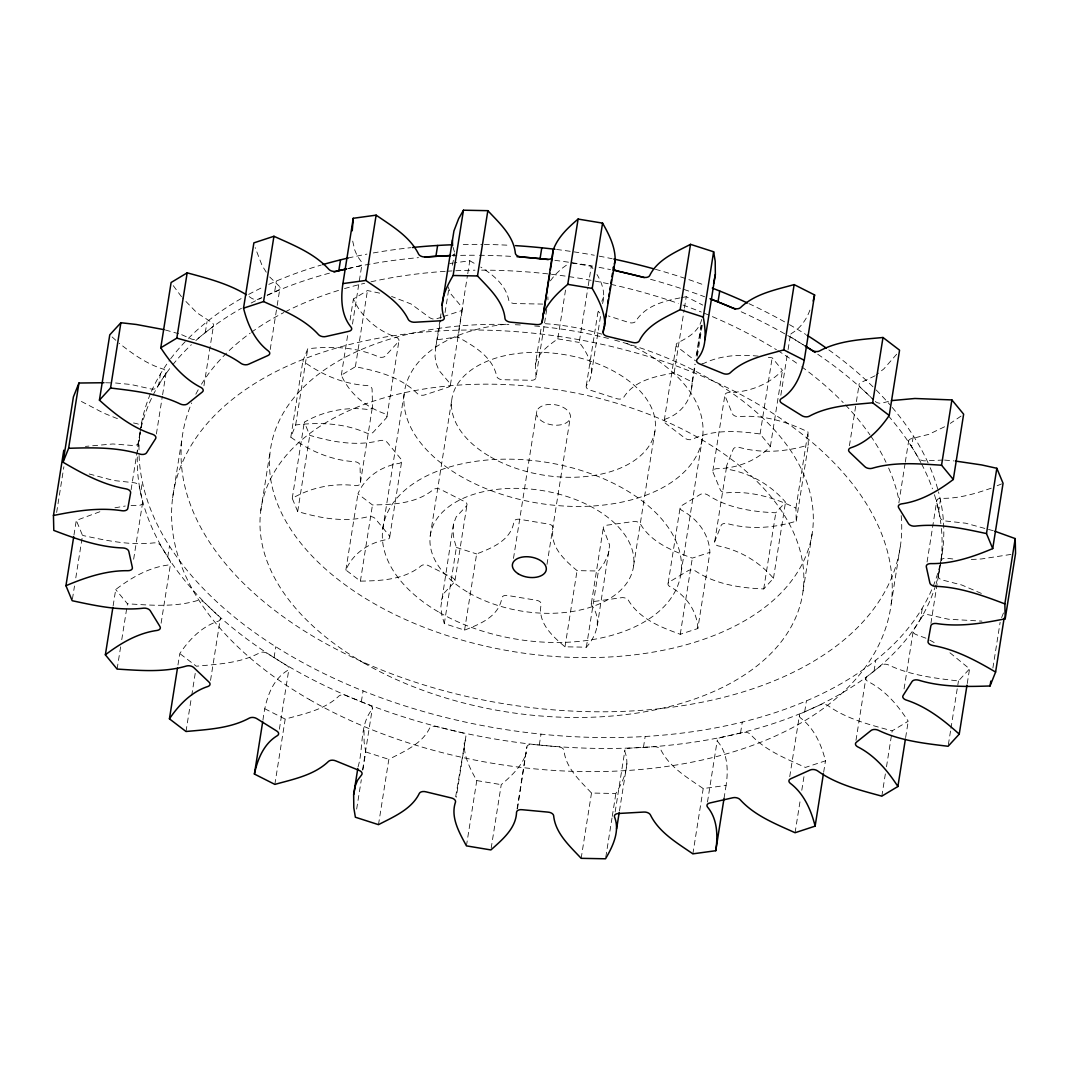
<?xml version="1.0" encoding="UTF-8"?>
<svg xmlns="http://www.w3.org/2000/svg" width="1069" height="1069" viewBox="0 0 1069 1069"><rect width="100%" height="100%" fill="white"/><g stroke="black" fill="none" stroke-linecap="round" stroke-linejoin="round"><path stroke-width="0.75" stroke-dasharray="5 3.75" d="M379.655 293.147L367.455 290.541L353.398 298.986C361.509 317.426 377.745 330.802 396.572 337.416A5.385 3.194 9 0 1 398.149 342.04L385.575 355.75A5.385 3.194 9 0 1 378.693 356.912C356.405 346.944 331.617 345.955 307.725 348.801L302.874 360.988C321.662 374.858 343.764 384.239 367.282 385.548A5.385 3.194 9 0 1 372.106 389.544L372.493 406.38A5.385 3.194 9 0 1 367.843 409.494C345.848 406.554 323.479 411.137 304.291 422.175L309.756 435.324C332.646 442.138 357.033 446.508 380.644 440.388A5.385 3.194 9 0 1 387.619 442.847L400.875 458.948A5.385 3.194 9 0 1 399.512 463.291C381.593 466.124 365.104 476.814 357.941 493.851L372.466 504.956C393.579 504.568 416.549 503.633 433.6 489.361A5.385 3.194 9 0 1 441.109 489.709L464.2 501.401A5.385 3.194 9 0 1 466.445 505.984L456.222 516.861L453.523 523.89L440.882 606.551L441.831 615.049L444.316 623.601L464.574 630.109C480.155 624.122 499.263 616.332 501.936 597.424A5.385 3.194 9 0 1 508.283 595.593L535.916 600.19A5.385 3.194 9 0 1 541.248 603.958C537.106 622.465 552.379 636.162 564.993 646.798L586.346 647.199C597.01 635.414 602.141 618.697 591.398 604.92A5.385 3.194 9 0 1 595.112 601.326L620.955 597.771A5.385 3.194 9 0 1 628.158 599.869C639.289 618.911 660.629 627.129 680.258 634.278L697.83 628.519L709.896 552.339C709.148 534.059 697.322 518.545 681.447 510.154A5.385 3.194 9 0 1 681.688 505.61L699.821 494.72A5.385 3.194 9 0 1 707.25 494.653C727.521 508.136 751.988 511.784 775.787 512.773L785.528 502.136C771.257 485.46 751.694 473.981 730.127 469.705A5.385 3.194 9 0 1 726.826 465.269L733.093 449.541A5.385 3.194 9 0 1 739.04 447.323C761.836 453.724 785.902 451.92 808.311 444.985L808.004 431.929C786.37 421.467 762.611 414.478 738.332 416.683A5.385 3.194 9 0 1 732.252 413.356L725.223 396.385A5.385 3.194 9 0 1 728.323 392.55C748.5 392.376 768.384 384.987 782.455 370.288L772.165 357.794L765.965 357.046M597.29 625.953L609.651 545.137L603.451 528.754A5.385 3.194 9 0 1 607.165 525.16L633.022 521.605A5.385 3.194 9 0 1 640.224 523.69C651.355 542.731 672.695 550.949 692.324 558.112L709.896 552.339M439.96 320.259L435.591 347.813L435.043 356.177L435.925 362.805L438.958 370.355L449.742 383.183A5.385 3.194 9 0 1 447.697 387.366L425.048 394.808A5.385 3.194 9 0 1 417.525 393.766C400.928 377.13 377.691 371.09 355.389 366.72L341.332 375.166C349.443 393.606 365.678 406.982 384.506 413.596A5.385 3.194 9 0 1 386.083 418.22L373.509 431.916A5.385 3.194 9 0 1 366.627 433.092C344.338 423.11 319.564 422.135 295.659 424.968L290.808 437.168C309.596 451.024 331.697 460.418 355.215 461.728A5.385 3.194 9 0 1 360.039 465.723L360.44 482.56A5.385 3.194 9 0 1 355.777 485.673C333.782 482.734 311.413 487.317 292.238 498.341L297.69 511.503C320.58 518.305 344.966 522.688 368.578 516.568A5.385 3.194 9 0 1 375.553 519.013L388.809 535.128A5.385 3.194 9 0 1 387.446 539.471C369.527 542.29 353.037 552.994 345.875 570.031L360.4 581.135C381.513 580.748 404.496 579.812 421.533 565.528A5.385 3.194 9 0 1 429.043 565.889L452.147 577.581A5.385 3.194 9 0 1 454.378 582.164L444.156 593.041L441.47 600.056M697.83 628.519C697.082 610.239 685.256 594.711 669.381 586.32A5.385 3.194 9 0 1 669.622 581.79L687.755 570.899A5.385 3.194 9 0 1 695.184 570.833C715.455 584.315 739.922 587.963 763.72 588.939L773.462 578.316C759.19 561.626 739.641 550.161 718.061 545.871A5.385 3.194 9 0 1 714.76 541.435L721.04 525.707A5.385 3.194 9 0 1 726.973 523.503C749.77 529.89 773.836 528.099 796.245 521.164L795.937 508.109C774.303 497.646 750.545 490.658 726.265 492.849A5.385 3.194 9 0 1 720.185 489.535L713.157 472.565A5.385 3.194 9 0 1 716.257 468.716C736.447 468.556 756.317 461.153 770.388 446.454L760.099 433.974C737.436 430.847 713.384 429.137 692.111 439.399A5.385 3.194 9 0 1 684.654 437.943L665.934 423.631A5.385 3.194 9 0 1 665.479 419.035C681.514 413.743 692.445 398.844 692.071 381.954L674.165 372.894C655.591 376.382 634.184 380.203 623.441 397.762A5.385 3.194 9 0 1 616.305 398.51L590.182 390.132A5.385 3.194 9 0 1 586.28 385.829C597.29 371.705 588.778 354.44 579.238 342.427L587.963 287.32M602.528 303.609C605.575 293.574 602.301 283.191 596.996 274.533M453.523 523.89L452.949 530.371L453.897 538.87L456.383 547.422L444.316 623.601M517.503 808.712L526.883 746.977A5.385 3.194 9 0 1 532.375 744.412L558.339 746.817A5.385 3.194 9 0 1 563.991 750.425C565.688 767.983 580.133 780.851 591.504 793.038L615.878 793.505C623.053 781.225 630.576 765.858 624.817 751.601A5.385 3.194 9 0 1 628.933 748.193L654.054 746.763A5.385 3.194 9 0 1 660.736 749.569C669.435 767.261 687.554 777.711 703.215 788.561L726.092 785.408C728.31 770.642 727.922 753.685 717.82 741.712A5.385 3.194 9 0 1 720.292 737.65L743.115 732.479A5.385 3.194 9 0 1 750.438 734.323C765.003 750.451 786.036 758.629 805.411 767.422L825.468 760.834C821.446 744.652 814.164 728.149 800.467 717.887A5.385 3.194 9 0 1 801.162 713.411L820.351 704.792A5.385 3.194 9 0 1 827.9 705.553C846.822 719.143 870.046 724.782 892.174 730.862L908.222 721.214C897.933 705.34 885.145 690.12 867.948 681.501A5.385 3.194 9 0 1 866.825 676.877L881.27 665.306A5.385 3.194 9 0 1 888.606 664.958C910.334 675.421 934.774 678.147 958.452 680.98L969.57 668.847L949.138 652.117M930.912 623.347L940.319 563.416A405.632 241.287 9 0 0 938.502 491.874M56.644 512.452L63.886 466.739M73.961 535.101L76.287 520.403L99.911 511.717M72.425 599.081L74.496 586.026M75.792 577.861L82.513 535.422L76.287 520.403M138.142 444.985L139.865 434.094M131.099 489.736L140.413 430.967A405.632 241.287 9 0 0 137.58 451.278M141.001 427.854L142.471 418.527M113.127 605.842L115.706 589.527C130.966 577.915 148.27 567.719 167.552 565.113A5.385 3.194 9 0 0 170.238 561.118L160.684 545.564A5.385 3.194 9 0 0 153.909 542.865C129.91 545.711 105.871 540.433 82.513 535.422M131.073 505.57L138.369 505.396A5.385 3.194 9 0 0 142.658 502.083L140.654 492.889L142.377 482.012M115.559 382.996L131.046 384.506L150.315 388.822A5.385 3.194 9 0 0 156.996 387.392L158.733 384.813L160.457 373.923M133.652 559.221L142.444 503.726M117.109 669.074L120.73 646.224M121.759 639.69L127.452 603.785L115.706 589.527M156.395 433.947L162.341 396.399M162.608 394.768L166.23 371.918M172.63 497.74L182.118 437.889M167.739 556.976L169.463 546.099M205.288 332.619L207.012 321.729M161.112 623.214L170.679 562.815M203.952 385.775L213.519 325.377M177.962 664.971L179.779 653.547C189.266 639.556 201.867 626.407 218.37 621.156A5.385 3.194 9 0 0 219.279 616.719L204.232 602.408A5.385 3.194 9 0 0 196.856 600.698C174.394 607.352 150.502 605.214 127.452 603.785M186.006 731.503L191.431 697.229M191.698 695.598L195.32 672.748M210.54 680.392L220.361 618.363M267.517 295.124L274.626 291.957L276.35 281.08M270.216 349.483L276.924 307.044M277.192 305.413L280.038 287.454M260.756 510.755L270.243 450.904M290.808 437.168L302.874 360.988M295.659 424.968L307.725 348.801M292.238 498.341L304.291 422.175M262.947 720.172C265.219 701.638 270.778 680.499 287.855 670.263A5.385 3.194 9 0 0 286.946 665.64L267.263 653.413A5.385 3.194 9 0 0 259.727 652.771C240.445 663.234 217.742 664.183 196.349 666.214L179.779 653.547M274.052 657.609L275.775 646.732M297.69 511.503L309.756 435.324M279.37 729.232L288.937 668.833M274.853 784.392L285.196 719.103C303.783 713.918 324.495 709.91 338.86 696.079A5.385 3.194 9 0 1 346.142 695.598L369.299 705.046A5.385 3.194 9 0 1 371.972 709.589C359.184 725.423 363.741 748.407 358.048 766.887M341.332 375.166L347.746 334.65M350.057 320.059L353.398 298.986M352.476 324.081L362.044 263.682M355.389 366.72L367.455 290.541M345.875 570.031L357.941 493.851M360.44 482.56L372.493 406.38M360.4 581.135L372.466 504.956M386.938 416.71L398.991 340.53M382.782 528.781L404.323 392.764M361.335 701.785L363.059 690.908M389.731 536.798L401.797 460.619M362.591 770.014L372.413 707.985M356.658 809.059L361.322 779.689M362.872 769.894L365.718 751.935L364.141 742.461L363.994 729.352M440.214 318.642L440.976 313.778M435.591 347.813L440.762 320.232M445.065 312.522L448.686 289.672M452.561 265.179L454.378 253.754A5.385 3.194 9 0 1 452.868 255.01M378.493 824.653L388.835 759.351C403.828 751.534 421.867 744.158 429.671 728.109A5.385 3.194 9 0 1 436.259 726.532L461.554 732.639A5.385 3.194 9 0 1 465.83 736.835L456.263 797.233M546.74 309.395L535.97 377.464A5.385 3.194 9 0 1 530.785 380.257L503.245 379.722A5.385 3.194 9 0 1 496.791 376.716C492.822 356.699 473.928 346.156 457.732 336.922L467.487 275.334M467.741 273.717L469.799 260.756L454.378 262.88M450.423 384.867L462.489 308.7M430.232 535.796L451.773 399.766M454.993 580.587L467.059 504.421M464.574 630.109L476.64 553.929C492.221 547.956 511.329 540.166 514.002 521.244A5.385 3.194 9 0 1 520.349 519.414L547.983 524.01A5.385 3.194 9 0 1 553.314 527.779C549.172 546.286 564.445 559.982 577.06 570.619L598.413 571.033L603.758 563.777L607.62 556.067L609.343 549.773M455.661 796.766L465.83 736.835M535.97 377.464L535.449 363.994L541.355 326.713M466.431 845.873L476.774 780.584C470.2 769.092 463.812 756.464 464.2 742.888M513.481 558.432L536.825 410.99M535.449 363.994C538.469 352.69 548.704 345.274 557.804 338.873L565.755 288.617M491.152 848.305L501.241 784.646C511.436 775.96 521.859 766.192 526.295 753.217M588.217 285.704L591.304 266.248L569.871 262.693M546.994 564.392L570.098 418.594A17.131 10.196 9 0 0 548.17 404.496A17.131 10.196 9 0 0 542.117 421.293A17.131 10.196 9 0 0 570.098 418.594M517.049 809.006L526.883 746.977M586.28 385.829L598.346 309.649A5.385 3.194 9 0 0 599.816 312.91M591.491 373.308L600.978 313.337M539.284 745.026L541.008 734.136M564.993 646.798L577.06 570.619M591.371 603.25L603.437 527.084M586.346 647.199L598.413 571.033M581.162 858.327L591.504 793.038M633.596 565.848L655.137 429.818M664.25 420.398L676.316 344.231M674.165 372.894L684.173 309.689M684.427 308.059L686.231 296.714L702.761 305.079M605.802 857.164L612.002 817.985M612.256 816.355L615.878 793.505M615.143 811.972L624.964 749.944M619.445 810.97L626.942 763.627M692.071 381.954L694.89 364.128M696.173 356.03L701.571 321.983M691.189 390.292L695.304 364.355M696.841 354.641L701.464 325.457M697.362 356.124L702.266 325.11M668.165 583.059L680.231 506.88M643.444 747.365L645.168 736.488M681.047 572.864L702.6 436.833M680.258 634.278L692.324 558.112M712.876 470.881L724.942 394.702M714.76 541.435L726.826 465.269M692.872 853.85L703.215 788.561M760.099 433.974L772.165 357.794M707.478 802.044L717.299 740.015M770.388 446.454L782.455 370.288M780.838 395.263L787.826 351.193M788.08 349.563L790.405 334.864M724.02 798.476L726.092 785.408M740.536 732.973L742.26 722.096M763.72 588.939L775.787 512.773M773.462 578.316L785.528 502.136M795.937 508.109L808.004 431.929M796.245 521.164L808.311 444.985M803.073 590.89L812.547 531.039M789.737 776.642L799.559 714.613M804.703 711.754L806.427 700.863M849.414 445.733L856.135 403.294M856.389 401.663L858.982 385.334M795.069 832.724L800.507 798.436M801.79 790.272L804.129 775.586M823.651 772.272L825.468 760.834M855.988 740.363L865.823 678.334M898.842 502.911L905.042 463.746M905.296 462.115L908.663 440.882M874.054 671.091L875.778 660.201M943.045 460.058L925.433 460.833A5.385 3.194 9 0 1 918.659 458.147L911.603 446.722L913.327 435.845M891.199 603.905L900.673 544.054M881.831 796.151L885.453 773.301M886.495 766.767L892.174 730.862M904.067 688.917L913.113 631.792M927.077 562.013L936.898 499.985M925.901 638.206L916.36 634.679A5.385 3.194 9 0 1 913.487 630.176L920.609 618.898L922.333 608.007M993.301 530.732L965.614 523.195L945.958 521.044A5.385 3.194 9 0 1 940.172 517.53L938.689 510.822L940.413 499.931M905.643 737.543L908.222 721.214M941.201 558.726L942.925 547.849M948.363 744.639L950.702 729.953M950.956 728.31L958.452 680.98M967.245 683.532L969.57 668.847M992.887 668.031L1000.13 622.318M140.173 432.437L138.168 443.02A5.385 3.194 9 0 1 132.516 445.479L112.873 443.969L85.413 446.401M938.595 574.294L940.894 562.187M701.652 319.484C698.952 331.51 687.728 337.844 677.546 342.855A5.385 3.194 9 0 0 678 347.465L695.465 360.814M1001.626 617.601L1003.47 612.951M809.901 310.117C806.467 319.578 800.307 328.33 791.488 333.448A5.385 3.194 9 0 0 792.396 338.058L803.995 345.3M601.82 301.311L603.557 297.129M158.733 384.813L165.855 373.535A5.385 3.194 9 0 0 162.982 369.032C146.587 363.954 132.489 353.745 119.153 343.256M920.609 618.898L922.347 616.319A5.385 3.194 9 0 1 929.028 614.875L948.297 619.205L981.983 621.142M896.677 354.213L883.849 368.899L876.38 374.765M550.401 280.84L554.637 275.241L561.599 268.653L568.681 263.549M961.044 416.095L950.314 423.391M875.137 375.753L860.973 382.555A5.385 3.194 9 0 0 860.064 386.978L873.948 400.194M944.608 426.758L928.801 434.361L911.79 438.584A5.385 3.194 9 0 0 909.104 442.579L911.603 446.722M274.626 291.957L278.181 290.287A5.385 3.194 9 0 0 278.875 285.824L269.709 276.991M261.838 297.65L258.992 298.919A5.385 3.194 9 0 1 251.442 298.144L247.674 295.592M997.163 485.74L1001.586 483.91M441.644 317.146L437.114 318.629A5.385 3.194 9 0 1 429.591 317.587L411.097 303.997L391.561 296.434M443.154 316.651L459.764 311.199A5.385 3.194 9 0 0 461.795 307.003L451.024 294.175L447.991 286.626M991.27 488.172C975.075 493.744 958.278 498.809 940.974 498.301A5.385 3.194 9 0 0 936.671 501.628L938.689 510.822M888.419 401.423L882.486 403.013A5.385 3.194 9 0 1 875.11 401.303M348.147 268.573L359.05 266.047A5.385 3.194 9 0 0 361.522 261.999L357.193 255.812L354.788 250.146L352.583 240.659M114.944 507.802L125.273 506.025M1010.94 554.423L981.489 558.953L969.81 559.568M679.951 297.93C663.261 301.111 644.968 306.015 635.507 321.582A5.385 3.194 9 0 1 628.358 322.344L608.381 315.93M681.514 297.623L686.231 296.714M449.755 263.508L452.842 263.081M437.689 339.688L457.732 336.922M542.852 304.09L515.311 303.556A5.385 3.194 9 0 1 508.857 300.536C505.891 285.022 493.384 274.974 480.769 267.09M105.631 382.755L112.245 382.916M758.215 356.124C739.895 354.347 721.081 355.175 704.177 363.219A5.385 3.194 9 0 1 701.611 363.567M944.582 460.084L953.869 460.899M952.786 558.967L946.827 558.232A5.385 3.194 9 0 0 941.174 560.677M557.804 338.873L579.238 342.427M476.774 780.584L501.241 784.646M133.531 422.963L136.458 423.565A5.385 3.194 9 0 1 140.934 427.707M165.441 330.014L178.777 333.755M89.181 473.968L113.715 480.516L133.371 482.667A5.385 3.194 9 0 1 139.17 486.181L140.654 492.889M456.383 547.422L476.64 553.929M365.718 751.935L388.835 759.351M117.443 418.647L103.573 413.075L78.772 400.087M181.69 334.691L190.736 338.753A5.385 3.194 9 0 0 198.072 338.405L212.517 326.833A5.385 3.194 9 0 0 211.395 322.21L196.843 312.736L182.532 297.97M981.342 593.415L961.9 585.05L942.885 580.133A5.385 3.194 9 0 1 938.408 576.004M929.776 640.144L936.27 643.698M264.751 708.747L285.196 719.103M469.799 260.756L476.654 264.711M112.111 336.962L116.815 341.158M181.476 296.714L172.871 285.116M591.304 266.248L592.934 268.613M266.261 272.194L262.119 265.58L255.184 247.607M453.069 247.313L454.512 252.11M547.862 296.808L547.969 299.801M941.415 528.527A405.632 241.287 9 0 1 936.203 583.5M935.749 585.024A405.632 241.287 9 0 1 497.219 739.401A405.632 241.287 9 0 1 137.487 452.868M141.108 427.867A405.632 241.287 9 0 1 171.815 365.932M172.79 364.703A405.632 241.287 9 0 1 191.364 344.712M195.841 340.597A405.632 241.287 9 0 1 241.42 308.326M251.121 303.048A405.632 241.287 9 0 1 261.183 298.037M267.09 295.285A405.632 241.287 9 0 1 330.709 272.809M348 268.56A405.632 241.287 9 0 1 418.5 257.642M451.88 255.598A405.632 241.287 9 0 1 477.749 255.264M479.38 255.277A405.632 241.287 9 0 1 513.735 256.52M554.864 260.355A405.632 241.287 9 0 1 592.573 266.128M599.094 267.344A405.632 241.287 9 0 1 610.466 269.615M650.54 279.303A405.632 241.287 9 0 1 704.605 296.741M741.218 311.787A405.632 241.287 9 0 1 784.953 333.929M787.719 335.506A405.632 241.287 9 0 1 805.291 346.102M817.772 354.28A405.632 241.287 9 0 1 873.346 399.766M888.366 415.828A405.632 241.287 9 0 1 920.85 462.57M921.612 464.013A405.632 241.287 9 0 1 932.462 488.814M934.426 494.68A405.632 241.287 9 0 1 940.88 523.703M939.958 564.953A405.632 241.287 9 0 1 516.006 731.116A405.632 241.287 9 0 1 139.01 453.096M138.983 449.915A405.632 241.287 9 0 1 150.823 392.804M151.464 391.321A405.632 241.287 9 0 1 169.757 359.986M170.679 358.743A405.632 241.287 9 0 1 187.249 339.554M188.385 338.392A405.632 241.287 9 0 1 243.144 297.436M248.649 294.403A405.632 241.287 9 0 1 262.907 287.16M268.813 284.394A405.632 241.287 9 0 1 321.288 265.032M348.173 258.03A405.632 241.287 9 0 1 366.921 254.115M373.268 252.952A405.632 241.287 9 0 1 410.75 247.687M463.265 244.467A405.632 241.287 9 0 1 482.734 244.413M484.364 244.427A405.632 241.287 9 0 1 510.541 245.349M556.588 249.478A405.632 241.287 9 0 1 594.297 255.237M599.188 256.146A405.632 241.287 9 0 1 612.19 258.738M655.431 269.294A405.632 241.287 9 0 1 704.818 285.303M748.981 303.676A405.632 241.287 9 0 1 786.677 323.038M789.443 324.629A405.632 241.287 9 0 1 805.692 334.383M828.863 349.937A405.632 241.287 9 0 1 875.07 388.875M876.206 390.011A405.632 241.287 9 0 1 890.089 404.937M892.254 407.463A405.632 241.287 9 0 1 928.934 464.774M930.19 467.688A405.632 241.287 9 0 1 938.061 490.257M901.194 515.632A363.219 216.045 9 0 1 507.334 704.324A363.219 216.045 9 0 1 191.712 402.946M195.841 394.194A363.219 216.045 9 0 1 198.954 388.461M201.48 384.212A363.219 216.045 9 0 1 250.199 333.154M251.469 332.245A363.219 216.045 9 0 1 283.873 312.522M285.249 311.814A363.219 216.045 9 0 1 339.982 289.953M344.525 288.603A363.219 216.045 9 0 1 364.676 283.258M371.037 281.788A363.219 216.045 9 0 1 445.466 271.326M447.096 271.219A363.219 216.045 9 0 1 474.997 270.19M481.638 270.15A363.219 216.045 9 0 1 565.795 276.163M568.922 276.617A363.219 216.045 9 0 1 609.424 284.007M610.96 284.354A363.219 216.045 9 0 1 678.294 303.409M682.957 305.066A363.219 216.045 9 0 1 701.304 312.041M704.324 313.257A363.219 216.045 9 0 1 776.508 349.79M777.871 350.645A363.219 216.045 9 0 1 798.984 364.823M801.71 366.801A363.219 216.045 9 0 1 843.187 402.599M845.512 405.017A363.219 216.045 9 0 1 869.925 434.842M870.794 436.112A363.219 216.045 9 0 1 886.001 462.276M888.633 468.022A363.219 216.045 9 0 1 899.136 501.214M614.675 340.129A274.132 163.063 9 0 1 755.302 614.154A274.132 163.063 9 0 1 304.398 547.528A274.132 163.063 9 0 1 508.871 324.495M515.311 324.722A274.132 163.063 9 0 1 521.766 325.043M534.687 325.978A274.132 163.063 9 0 1 608.421 338.485M626.848 343.47A150.769 89.676 9 0 1 661.871 488.079A150.769 89.676 9 0 1 427.012 450.249A150.769 89.676 9 0 1 506.947 324.161M545.324 323.707A150.769 89.676 9 0 1 603.103 334.557M490.484 456.891A102.798 61.147 9 0 0 654.415 433.76A102.798 61.147 9 0 0 515.472 353.745A102.798 61.147 9 0 0 490.484 456.891M468.944 592.921A102.798 61.147 9 0 0 632.875 569.777A102.798 61.147 9 0 0 493.931 489.776A102.798 61.147 9 0 0 468.944 592.921M309.422 699.554A363.219 216.045 9 0 0 888.62 617.815A363.219 216.045 9 0 0 397.695 335.105A363.219 216.045 9 0 0 309.422 699.554M363.994 663.074A274.132 163.063 9 0 0 801.135 601.379A274.132 163.063 9 0 0 430.62 388.007A274.132 163.063 9 0 0 363.994 663.074M439.559 612.564A150.769 89.676 9 0 0 679.978 578.636A150.769 89.676 9 0 0 476.199 461.273A150.769 89.676 9 0 0 439.559 612.564"/><path stroke-width="1.5" d="M353.652 794.641L355.416 785.515L357.567 780.276L361.629 774.878A5.385 3.194 9 0 0 358.957 770.335L335.8 760.901A5.385 3.194 9 0 0 328.517 761.382C314.152 775.199 293.454 779.207 274.853 784.392L254.409 774.05C257.509 759.284 263.896 743.516 277.512 735.552A5.385 3.194 9 0 0 276.604 730.942L256.921 718.702A5.385 3.194 9 0 0 249.384 718.074C230.102 728.524 207.399 729.486 186.006 731.503L169.436 718.836C178.924 704.845 191.525 691.71 208.027 686.445A5.385 3.194 9 0 0 208.936 682.022L193.89 667.697A5.385 3.194 9 0 0 186.514 665.987C164.051 672.655 140.159 670.504 117.109 669.074L105.363 654.816C120.623 643.217 137.928 633.008 157.21 630.416A5.385 3.194 9 0 0 159.896 626.421L150.341 610.853A5.385 3.194 9 0 0 143.567 608.167C119.568 611 95.529 605.722 72.171 600.711L65.944 585.705C85.573 577.42 106.472 570.325 128.026 570.699A5.385 3.194 9 0 0 132.329 567.372L128.828 551.47A5.385 3.194 9 0 0 123.042 547.956C99.016 547.194 76.033 538.87 53.797 530.411L53.45 515.499C75.939 510.929 99.257 507.134 122.173 510.768A5.385 3.194 9 0 0 127.826 508.323L130.592 492.996A5.385 3.194 9 0 0 126.115 488.867C103.399 484.925 82.701 473.834 63.058 462.236L68.616 448.312C92.442 447.523 116.949 447.056 139.972 454.125A5.385 3.194 9 0 0 146.653 452.681L155.513 438.824A5.385 3.194 9 0 0 152.64 434.321C132.315 427.76 115.051 414.331 99.43 400.153L110.548 388.02C134.226 390.853 158.666 393.579 180.394 404.042A5.385 3.194 9 0 0 187.73 403.694L202.175 392.123A5.385 3.194 9 0 0 201.052 387.499C183.855 378.88 171.067 363.66 160.778 347.786L176.826 338.138C198.954 344.218 222.178 349.857 241.1 363.447A5.385 3.194 9 0 0 248.649 364.208L267.838 355.589A5.385 3.194 9 0 0 268.533 351.113C254.836 340.851 247.554 324.348 243.532 308.166L263.589 301.578C282.964 310.371 303.997 318.549 318.562 334.677A5.385 3.194 9 0 0 325.885 336.521L348.708 331.35A5.385 3.194 9 0 0 351.18 327.288C341.078 315.315 340.69 298.358 342.908 283.592L365.785 280.439C381.446 291.289 399.565 301.739 408.264 319.431A5.385 3.194 9 0 0 414.946 322.237L440.067 320.807A5.385 3.194 9 0 0 444.183 317.399C438.424 303.142 445.947 287.775 453.122 275.495L477.496 275.962C488.867 288.149 503.312 301.017 505.009 318.575A5.385 3.194 9 0 0 510.661 322.183L536.625 324.588A5.385 3.194 9 0 0 542.117 322.023L553.047 250.493C557.483 237.518 567.906 227.737 578.102 219.065L602.569 223.127C609.143 234.605 615.53 247.246 615.143 260.809L603.17 332.165A5.385 3.194 9 0 0 607.446 336.361L632.741 342.468A5.385 3.194 9 0 0 639.329 340.891C647.133 324.842 665.172 317.466 680.165 309.649L703.282 317.065C705.807 331.083 707.344 348.04 697.028 359.411A5.385 3.194 9 0 0 699.701 363.954L722.858 373.402A5.385 3.194 9 0 0 730.14 372.921C744.505 359.09 765.217 355.082 783.804 349.897L804.249 360.253C801.149 375.005 794.775 390.786 781.145 398.737A5.385 3.194 9 0 0 782.054 403.36L801.737 415.587A5.385 3.194 9 0 0 809.273 416.229C828.555 405.766 851.258 404.817 872.651 402.786L889.221 415.453C879.734 429.444 867.133 442.593 850.63 447.844A5.385 3.194 9 0 0 849.721 452.281L864.768 466.592A5.385 3.194 9 0 0 872.144 468.302C894.606 461.648 918.498 463.786 941.548 465.215L953.294 479.473C938.034 491.085 920.73 501.281 901.448 503.887A5.385 3.194 9 0 0 898.762 507.882L908.316 523.436A5.385 3.194 9 0 0 915.091 526.135C939.09 523.289 963.129 528.567 986.487 533.578L992.713 548.597C973.084 556.882 952.198 563.964 930.631 563.604A5.385 3.194 9 0 0 926.342 566.917L929.83 582.819A5.385 3.194 9 0 0 935.629 586.333C959.641 587.095 982.638 595.42 1004.86 603.891L1005.207 618.791C982.718 623.361 959.401 627.156 936.484 623.521A5.385 3.194 9 0 0 930.832 625.98L928.066 641.293A5.385 3.194 9 0 0 932.542 645.435C955.258 649.364 975.957 660.455 995.6 672.067L990.041 685.977C966.216 686.766 941.722 687.233 918.685 680.178A5.385 3.194 9 0 0 912.004 681.608L903.145 695.465A5.385 3.194 9 0 0 906.018 699.968C926.355 706.542 943.606 719.958 959.24 734.136L948.109 746.269C924.431 743.449 899.991 740.71 878.264 730.247A5.385 3.194 9 0 0 870.928 730.595L856.483 742.167A5.385 3.194 9 0 0 857.605 746.79C874.803 755.422 887.591 770.642 897.893 786.503L881.831 796.151C859.703 790.071 836.479 784.432 817.558 770.856A5.385 3.194 9 0 0 810.008 770.081L790.819 778.713A5.385 3.194 9 0 0 790.125 783.176C803.821 793.439 811.104 809.941 815.126 826.137L795.069 832.724C775.693 823.918 754.661 815.754 740.095 799.612A5.385 3.194 9 0 0 732.773 797.768L709.95 802.953A5.385 3.194 9 0 0 707.478 807.001C717.58 818.988 717.967 835.931 715.749 850.71L692.872 853.85C677.212 843 659.092 832.551 650.393 814.859A5.385 3.194 9 0 0 643.712 812.066L618.59 813.482A5.385 3.194 9 0 0 614.488 816.89C620.234 831.161 612.711 846.514 605.535 858.795L581.162 858.327C569.79 846.14 555.346 833.272 553.648 815.714A5.385 3.194 9 0 0 548.009 812.119L522.033 809.701A5.385 3.194 9 0 0 516.541 812.266C516.06 828.448 502.016 839.927 490.898 849.935L466.431 845.873C459.416 832.831 450.276 817.317 455.488 802.124A5.385 3.194 9 0 0 451.212 797.928L425.916 791.822A5.385 3.194 9 0 0 419.329 793.398C411.525 809.447 393.486 816.823 378.493 824.653L355.376 817.224L353.799 807.763L353.652 794.641L357.794 768.517M552.459 256.734L553.047 250.493M450.41 255.518L425.288 256.934A5.385 3.194 9 0 1 418.607 254.141C409.908 236.449 391.788 226 376.128 215.15L353.251 218.29L352.236 230.797M53.45 515.499L63.793 450.209M63.058 462.236L73.4 396.933L78.959 383.023L103.974 382.729M68.616 448.312L78.959 383.023M65.944 585.705L73.708 536.732M99.43 400.153L109.76 334.864L120.891 322.731L136.364 324.482L163.931 329.64M110.548 388.02L120.891 322.731M105.363 654.816L112.873 607.473M160.778 347.786L171.107 282.497L187.169 272.849C207.453 278.301 228.352 283.699 246.418 294.737M176.826 338.138L187.169 272.849M169.436 718.836L177.454 668.232M243.532 308.166L253.874 242.863L273.931 236.276C293.307 245.082 314.339 253.246 328.905 269.388A5.385 3.194 9 0 0 336.227 271.232L346.583 268.934M263.589 301.578L273.931 236.276M254.409 774.05L262.693 721.816M338.793 270.738L340.517 259.847M342.908 283.592L353.251 218.29M365.785 280.439L376.128 215.15M435.898 256.346L437.622 245.456M442.058 305.373L453.937 230.917L458.668 218.61L463.465 210.205L487.838 210.673C499.21 222.86 513.654 235.728 515.352 253.286A5.385 3.194 9 0 0 520.991 256.881L546.967 259.299A5.385 3.194 9 0 0 551.671 258.244M453.122 275.495L463.465 210.205M477.496 275.962L487.838 210.673M540.059 258.685L541.783 247.794M542.117 322.023L549.88 273.049M550.401 269.789L552.205 258.364M542.705 315.783C547.141 302.808 557.564 293.04 567.759 284.354L578.102 219.065M604.8 326.112C605.188 312.536 598.8 299.908 592.226 288.416L602.569 223.127M603.17 332.165L603.945 327.274M604.453 324.001L604.974 320.74M605.495 317.48L606.003 314.206M607.82 302.781L608.341 299.52M608.849 296.26L609.37 292.986M609.891 289.726L610.399 286.465M610.92 283.191L611.441 279.931M611.949 276.671L612.47 273.41M612.991 270.136L613.512 266.876A5.385 3.194 9 0 0 617.788 271.072L643.084 277.178A5.385 3.194 9 0 0 649.671 275.602C657.475 259.553 675.514 252.177 690.507 244.347L713.624 251.776L715.201 261.237L715.348 274.359L705.005 339.648M680.165 309.649L690.507 244.347M616.599 828.916L619.192 812.6M703.282 317.065L713.624 251.776M804.249 360.253L814.591 294.95L794.147 284.608C775.546 289.793 754.848 293.801 740.483 307.618A5.385 3.194 9 0 1 733.2 308.099L717.994 301.912L719.718 291.035M783.804 349.897L794.147 284.608M715.749 850.71L724.02 798.476M872.651 402.786L882.994 337.497C861.601 339.514 838.898 340.476 819.616 350.926A5.385 3.194 9 0 1 812.079 350.298L805.291 346.102A405.632 241.287 9 0 1 815.046 352.436M815.126 826.137L823.397 773.903M889.221 415.453L899.563 350.164L882.994 337.497M941.548 465.215L951.891 399.926L914.957 398.483L891.386 400.621M897.893 786.503L905.39 739.173M953.294 479.473L963.637 414.184L951.891 399.926M986.487 533.578L996.829 468.289L981.636 464.935L955.419 461.046M959.24 734.136L966.991 685.162M992.713 548.597L1003.056 483.295L996.829 468.289M990.041 685.977L990.816 681.087M1004.86 603.891L1015.203 538.589L994.878 531.24M995.6 672.067L1004.125 618.189M1005.207 618.791L1015.55 553.501L1015.203 538.589M713.584 283.485L715.348 274.359M813.148 300.99L814.591 294.95M614.328 263.843L615.143 260.809M567.759 284.354L592.226 288.416M710.043 298.665L717.994 301.912M452.401 240.084L452.588 245.71M333.929 271.967A405.632 241.287 9 0 1 346.45 268.907M424.807 257.108A405.632 241.287 9 0 1 450.276 255.651M517.022 256.734A405.632 241.287 9 0 1 548.29 259.567M613.713 270.31A405.632 241.287 9 0 1 644.193 277.593M710.591 299.013A405.632 241.287 9 0 1 735.485 309.248M322.865 264.577A405.632 241.287 9 0 1 348.173 258.03M412.407 247.514A405.632 241.287 9 0 1 452 244.774M515.458 245.629A405.632 241.287 9 0 1 554.945 249.277M613.82 259.072A405.632 241.287 9 0 1 653.84 268.853M712.315 288.122A405.632 241.287 9 0 1 747.472 302.981M807.015 335.212A405.632 241.287 9 0 1 826.217 348.053M517.984 573.639A17.131 10.196 9 0 0 545.965 570.953A17.131 10.196 9 0 0 524.037 556.842A17.131 10.196 9 0 0 517.984 573.639"/></g></svg>
